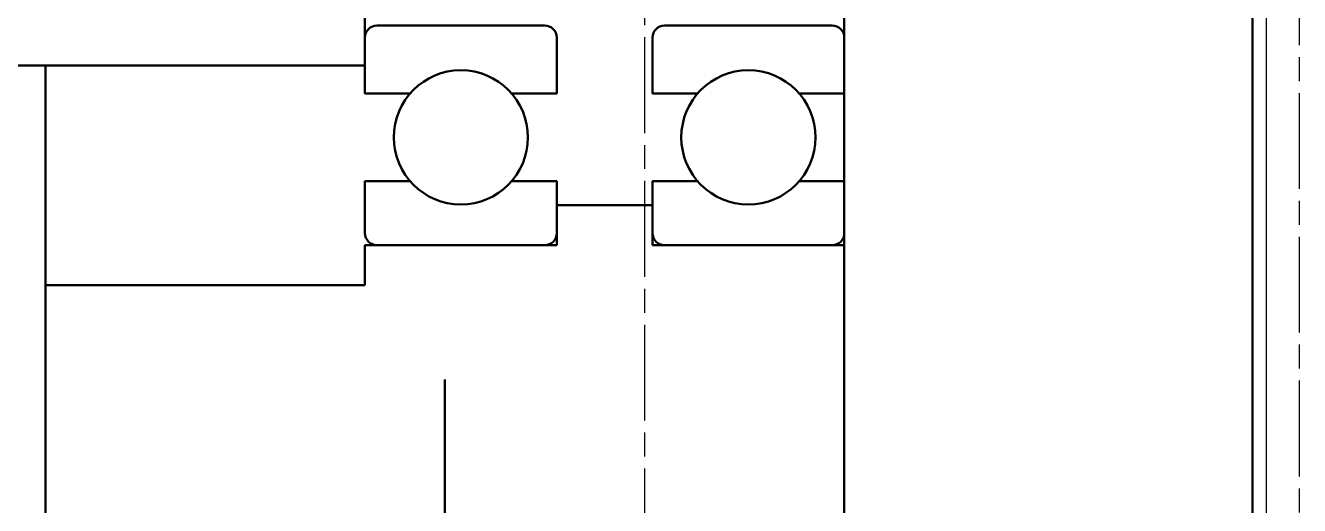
# Model space of a CAD drawing. Header units: millimetres. Extents: x -1263456 to 2767218, y -83310 to 50301.
# Drawn here: x 1102195.5 to 1102355, y -16476.2 to -16416.1 of the extents above; entities that cross this region are included whole.
import ezdxf

# ---------------------------------------------------------------- set-up
doc = ezdxf.new("R2010")
doc.units = ezdxf.units.MM
doc.linetypes.add('AM_ISO08W050', pattern=[18, 12, -1.5, 3, -1.5])
for name, color, linetype, lineweight in [('AM_0', 7, 'Continuous', 50), ('AM_7', 4, 'AM_ISO08W050', 25), ('AM_8', 1, 'Continuous', 25)]:
    doc.layers.add(name, color=color, linetype=linetype, lineweight=lineweight)

# ---------------------------------------------------------------- blocks, each defined once
blk = doc.blocks.new('wew1333')
at = {"layer": 'AM_8'}
blk.add_line((350417.23, 123397.36, 0), (350417.23, 113062.5, -9.91), dxfattribs=at)
blk = doc.blocks.new('A$C46F70AF8')
at = {"layer": 'AM_0'}
for p, q in [((-5.9, -41.6), (-5.9, -558.4)), ((-57, -328.93), (-57, -573.87)), ((-117, -451.4), (-117, -491.4)), ((-117, -491.4), (-162, -491.4)), ((-157, -611.4), (-157, -491.4)), ((-93, -513.9), (-93, -508.9)), ((-93, -508.9), (-81, -508.9)), ((-81, -508.9), (-81, -513.9)), ((-93, -513.9), (-117, -513.9)), ((-117, -513.9), (-117, -518.9)), ((-81, -513.9), (-57, -513.9)), ((-117, -518.9), (-157, -518.9)), ((-107, -530.73), (-107, -573.87))]:
    blk.add_line(p, q, dxfattribs=at)
for points in [[(-111.35, -494.9), (-117, -494.9), (-117, -487.9, -0.414214), (-115.5, -486.4), (-94.5, -486.4, -0.414214), (-93, -487.9), (-93, -494.9), (-98.65, -494.9)], [(-75.35, -494.9), (-81, -494.9), (-81, -487.9, -0.414214), (-79.5, -486.4), (-58.5, -486.4, -0.414214), (-57, -487.9), (-57, -494.9), (-62.65, -494.9)], [(-111.35, -505.9), (-117, -505.9), (-117, -512.4, 0.414214), (-115.5, -513.9), (-94.5, -513.9, 0.414214), (-93, -512.4), (-93, -505.9), (-98.65, -505.9)], [(-75.35, -505.9), (-81, -505.9), (-81, -512.4, 0.414214), (-79.5, -513.9), (-58.5, -513.9, 0.414214), (-57, -512.4), (-57, -505.9), (-62.65, -505.9)]]:
    blk.add_lwpolyline(points, format="xyb", dxfattribs=at)
for centre in [(-105, -500.4), (-69, -500.4)]:
    blk.add_circle(centre, 8.4, dxfattribs=at)
at = {"layer": 'AM_7'}
for p, q in [((0, -2990.85), (0, 0)), ((-82, -307.86), (-82, -591.62))]:
    blk.add_line(p, q, dxfattribs=at)

msp = doc.modelspace()

# ---------------------------------------------------------------- block references
at = {"layer": 'AM_0'}
for name, p in [('wew1333', (751933.6, -139327.08, 0)), ('A$C46F70AF8', (1102355.03, -15929.72, -0.01))]:
    msp.add_blockref(name, p, dxfattribs=at)

doc.saveas('drawing.dxf')
